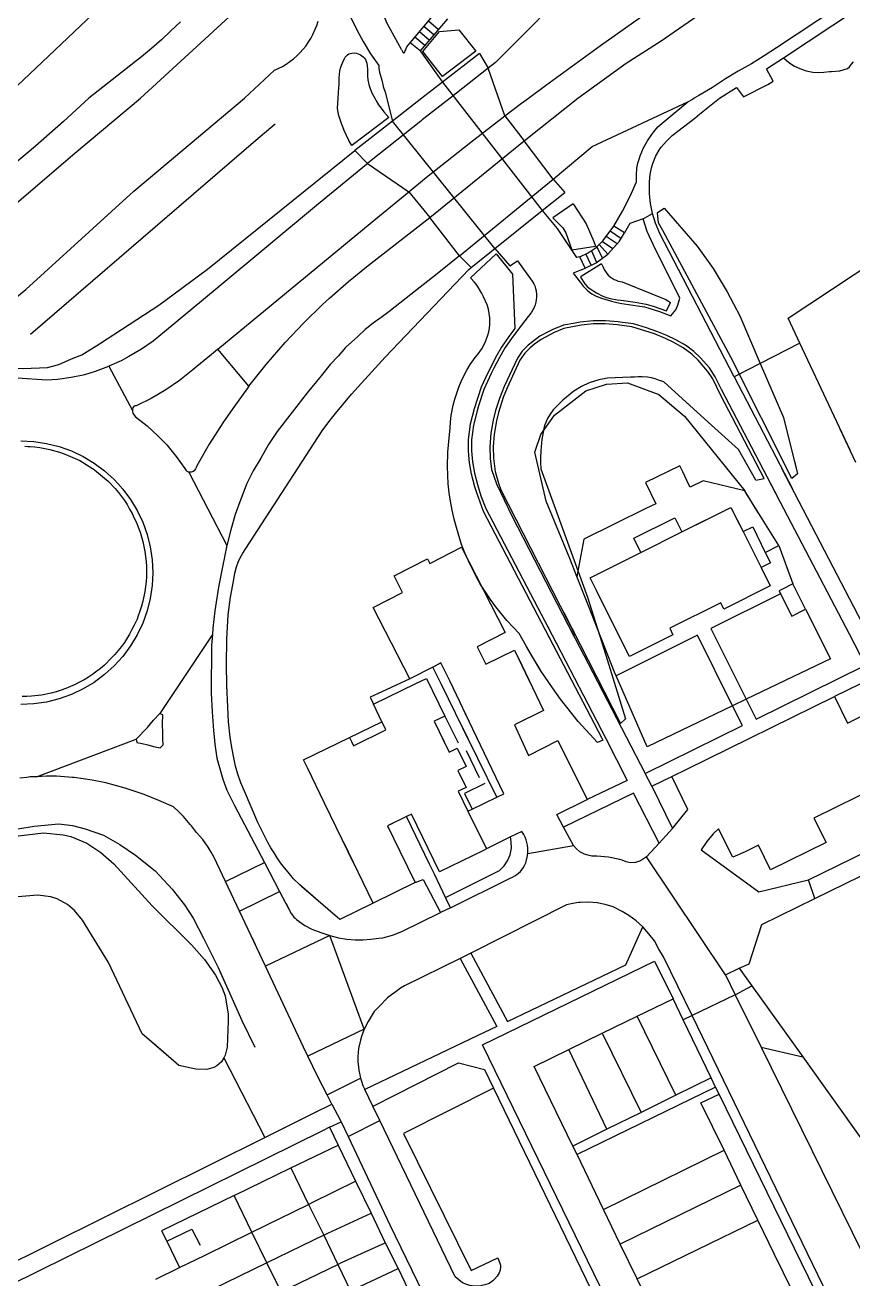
# Model space of a CAD drawing. Header units: millimetres. Extents: x 111502 to 977541, y 8702 to 1044108.
# Drawn here: x 973051.8 to 973178.1, y 472278.5 to 472469.8 of the extents above; entities that cross this region are included whole.
import ezdxf

# ---------------------------------------------------------------- set-up
doc = ezdxf.new("R2010")
doc.units = ezdxf.units.MM
doc.header["$LTSCALE"] = 0.25
doc.layers.add('X HVSS Site Background', color=8, linetype='Continuous')

# ---------------------------------------------------------------- blocks, each defined once
blk = doc.blocks.new('OS MAP')
at = {"layer": 'X HVSS Site Background'}
for points in [[(486906.84, 236997.29), (486909.4, 236999.25), (486910.45, 237000), (486913.05, 237001.95), (486921.45, 237008.05), (486929.95, 237014.05)], [(486909.77, 236993.47), (486910.05, 236993.7), (486917.95, 237000), (486925.35, 237005.35), (486930.7, 237008.75), (486936.8, 237012.95)], [(486949.35, 237006.15), (486949.75, 237005.8), (486950.3, 237005.35), (486951.05, 237004.9), (486951.85, 237004.5), (486952.65, 237004.2), (486953.05, 237004.1), (486953.85, 237003.95), (486954.7, 237003.9), (486955.5, 237003.95), (486956.35, 237004.05), (486956.65, 237004.05), (486957.95, 237004.15), (486959.1, 237004.5), (486959.4, 237004.8), (486959.75, 237005.2), (486960.05, 237005.55)], [(486847.92, 237016.56), (486830.45, 237000)], [(486831.55, 236969.05), (486833.75, 236970.8), (486850.25, 236985.8), (486867.1, 237000), (486871.7, 237004.25), (486872.9, 237004.85), (486873.5, 237005.2), (486874.6, 237006), (486875.1, 237006.45), (486875.6, 237006.95), (486876.5, 237007.95), (486876.85, 237008.5), (486877.25, 237009.1), (486877.55, 237009.7), (486877.9, 237010.5), (486878.15, 237011.1), (486878.35, 237011.75)], [(486970.94, 237023.11), (486967.05, 237020.15), (486948.3, 237007.7), (486946.4, 237006.45), (486944.45, 237005.25), (486942.45, 237004.1), (486940.5, 237002.95), (486938.5, 237001.65), (486936.45, 237000.4), (486935.7, 237000), (486935.5, 236999.85)], [(486949.35, 237006.15), (486968, 237018.55), (486972.18, 237021.09), (486970.94, 237023.11)], [(486878.4, 237020.95), (486882, 237015.5), (486882.65, 237013.8), (486883.35, 237012.25), (486884.6, 237009.75), (486885.2, 237008.65), (486886.35, 237006.75), (486887.6, 237005), (486887.6, 237004.5), (486887.7, 237003.95), (486888.05, 237002.75), (486888.15, 237002.3), (486888.3, 237001.8), (486888.6, 237000.9), (486889.7, 236996.5)], [(486843.35, 237000), (486839.5, 236996.45), (486835.25, 236992.7), (486821.5, 236981.2)], [(486826.3, 236978.85), (486841.25, 236991.6), (486851.25, 237000), (486865.4, 237012.95)], [(486857.35, 237011.65), (486855.9, 237010.25), (486854.45, 237008.9), (486852.95, 237007.6), (486851.4, 237006.3), (486850.5, 237005.6), (486843.35, 237000)], [(486919.4, 237019.4), (486918.7, 237018.8), (486905.4, 237005.45), (486904.3, 237004.55)], [(486891.06, 237007.43), (486888.86, 237011.49), (486886.8, 237016.67), (486886.99, 237017.16), (486887.18, 237017.35), (486887.33, 237017.41), (486887.46, 237017.43), (486890.99, 237015.9), (486892.94, 237015.21), (486894.02, 237014.83)], [(486892.41, 237008.43), (486896.68, 237013.51)], [(486898.07, 237012.12), (486893.93, 237007.2)], [(486902.4, 237007.15), (486897.35, 237003.3), (486894.34, 237007.14), (486896.89, 237010.17), (486899.8, 237010.4)], [(486896, 237009.66), (486894.5, 237010.92)], [(486896.69, 237010.48), (486895.19, 237011.74)], [(486899.8, 237010.4), (486902.4, 237007.15)], [(486891.06, 237007.43), (486891.27, 237007), (486891.42, 237006.91), (486891.54, 237006.98), (486891.91, 237007.84), (486892.41, 237008.43)], [(486893.93, 237007.2), (486892.41, 237008.43)], [(486894.62, 237008.02), (486893.12, 237009.28)], [(486895.31, 237008.84), (486893.81, 237010.1)], [(486882.4, 237006.05), (486882.5, 237006.25), (486882.85, 237006.6), (486883.05, 237006.75), (486883.25, 237006.8), (486883.5, 237006.85), (486883.9, 237006.9), (486884.2, 237006.85), (486884.45, 237006.75), (486884.8, 237006.6), (486885, 237006.45), (486885.25, 237006.3), (486885.4, 237006.15), (486885.6, 237005.9), (486885.8, 237005.35), (486885.9, 237004.4), (486885.9, 237003.35), (486885.95, 237002.8), (486886.1, 237002.1), (486886.3, 237001.45), (486886.55, 237000.8), (486887, 237000), (486887.2, 236999.6), (486887.55, 236999), (486887.95, 236998.45), (486888.4, 236997.9), (486889.15, 236997.05), (486883.5, 236992.8)], [(486893.93, 237007.2), (486897.35, 237002.45)], [(486902.95, 237006.8), (486897.35, 237002.45)], [(486902.95, 237006.8), (486904.3, 237004.55)], [(486883.5, 236992.8), (486883.05, 236993.55), (486882.35, 236995.05), (486882.1, 236995.6), (486881.9, 236996.15), (486881.7, 236996.75), (486881.5, 236997.3), (486881.3, 236998.4), (486881.4, 237000), (486881.5, 237001.6), (486881.55, 237002.1), (486881.55, 237003.1), (486881.65, 237004.1), (486881.75, 237004.6), (486881.9, 237005.05), (486882.1, 237005.5), (486882.4, 237006.05)], [(486904.3, 237004.55), (486898.5, 237000), (486894.25, 236996.7), (486894, 236996.5), (486886.45, 236990.5), (486885.9, 236990.05)], [(486906.84, 236997.29), (486904.3, 237004.55)], [(486929.35, 236982.4), (486929.05, 236983.95), (486928.9, 236985.4), (486928.9, 236987.25), (486929, 236988.35), (486929.2, 236989.35), (486929.4, 236990.05), (486929.9, 236991.2), (486930.55, 236992.3), (486930.7, 236992.5), (486931.5, 236993.45), (486932.35, 236994.3), (486935.8, 236996.95), (486936.54, 236997.54), (486939.6, 237000), (486942.2, 237001.65), (486943.25, 237000.2), (486946.95, 237002.1), (486947.75, 237002.6), (486946.75, 237004.45), (486949.35, 237006.15)], [(486897.35, 237002.45), (486894.2, 237000), (486889.7, 236996.5)], [(486897.35, 237002.45), (486912.55, 236982.85)], [(486914.2, 236987.65), (486920.15, 236992.65), (486934.75, 236999.45)], [(486931.47, 236996.71), (486934.75, 236999.45)], [(486934.75, 236999.45), (486935.5, 236999.85)], [(486892.17, 236985.71), (486894.9, 236987.95), (486901.65, 236993.3), (486906.84, 236997.29)], [(486906.84, 236997.29), (486909.77, 236993.47)], [(486871.8, 236996.05), (486868.85, 236993.55), (486834.45, 236963.95)], [(486889.7, 236996.5), (486883.95, 236992)], [(486905.3, 236977.05), (486889.7, 236996.5)], [(486923.49, 236980.49), (486924.81, 236982.76), (486925.97, 236985.05), (486926.9, 236987.25), (486926.9, 236988.3), (486927, 236989.3), (486927.15, 236990.1), (486927.4, 236990.85), (486927.5, 236991.2), (486928, 236992.4), (486928.6, 236993.5), (486929.35, 236994.6), (486930.2, 236995.65), (486931.47, 236996.71)], [(486895.38, 236981.79), (486895.4, 236981.8), (486909.77, 236993.47)], [(486914.2, 236987.65), (486909.77, 236993.47)], [(486825.2, 236957.95), (486828.4, 236958.86), (486833.34, 236958.78), (486837.08, 236958.91), (486838.82, 236959.39), (486840.72, 236960.21), (486842.32, 236960.82), (486844.98, 236962.51), (486854.05, 236968.41), (486861.47, 236973.91), (486883.95, 236992)], [(486883.95, 236992), (486885.9, 236990.05)], [(486885.9, 236990.05), (486885.75, 236989.9), (486878.1, 236983.6), (486862.95, 236971), (486854.9, 236964.35), (486853.2, 236962.95), (486851.4, 236961.7), (486849.5, 236960.6), (486848.3, 236959.95), (486846.4, 236959.1)], [(486885.9, 236990.05), (486892.17, 236985.71)], [(486899.9, 236975.95), (486914.2, 236987.65)], [(486914.2, 236987.65), (486916, 236985.6)], [(486863.05, 236961.7), (486866.25, 236964.35), (486887.15, 236981.6), (486892.17, 236985.71)], [(486892.17, 236985.71), (486895.38, 236981.79)], [(486912.55, 236982.85), (486916, 236985.6)], [(486951.85, 236962.6), (486950.06, 236966.46), (486973.67, 236982.07), (486978.62, 236985.34)], [(486917.25, 236983.9), (486914.15, 236981.75), (486915.7, 236980.2), (486916.15, 236979.45), (486917.05, 236976.85), (486920.65, 236977.44)], [(486917.25, 236983.9), (486919.25, 236980.85), (486920.4, 236978.15), (486920.65, 236977.44)], [(486867.8, 236956.05), (486870.45, 236959.35), (486873.35, 236962.7), (486876.1, 236965.65), (486879, 236968.5), (486880.1, 236969.5), (486883, 236972.05), (486886, 236974.45), (486895.38, 236981.79)], [(486899.9, 236975.95), (486895.38, 236981.79)], [(486905.3, 236977.05), (486912.55, 236982.85)], [(486912.55, 236982.85), (486914.8, 236980.1), (486917.76, 236975.68)], [(486918.53, 236973.8), (486917.26, 236973.28), (486918.35, 236971.95), (486918.8, 236971.3), (486919.4, 236970.7), (486919.75, 236970.4), (486920.1, 236970.15), (486920.75, 236969.8), (486921.2, 236969.65), (486921.6, 236969.5), (486923.1, 236969.05), (486923.9, 236968.85), (486924.7, 236968.7), (486927.45, 236968.25), (486928.15, 236968.15), (486928.8, 236967.95), (486930.45, 236967.45), (486932.15, 236966.8), (486932.91, 236967.72), (486933.25, 236968.41), (486933.52, 236969.51), (486929.5, 236977.55), (486928.55, 236979.65), (486927.95, 236981.6)], [(486927.95, 236981.6), (486925.9, 236980.9), (486925.08, 236979.46)], [(486927.95, 236981.6), (486929.35, 236982.4)], [(486941.85, 236957.5), (486930.5, 236979.35), (486929.8, 236980.95), (486929.35, 236982.4)], [(486951.5, 236942.7), (486950.6, 236942), (486941.3, 236960.5), (486930.95, 236979.8), (486930.3, 236981), (486930.15, 236982.55), (486931.15, 236983.2)], [(486931.15, 236983.2), (486936.2, 236977.4), (486938.6, 236974), (486939.7, 236972.25), (486940.75, 236970.45), (486942.7, 236966.8), (486945.8, 236959.5), (486949.35, 236951.3), (486951.5, 236942.7)], [(486918.3, 236975.8), (486919.54, 236976.39), (486920.78, 236977.24), (486921.86, 236978.29), (486923.49, 236980.49)], [(486924.56, 236978.61), (486922.9, 236979.69)], [(486925.08, 236979.46), (486923.49, 236980.49)], [(486919.09, 236974.07), (486920.77, 236974.86), (486922.53, 236976.2), (486924.31, 236978.2), (486925.08, 236979.46)], [(486921.24, 236977.7), (486922.53, 236976.2)], [(486923.28, 236977.05), (486921.66, 236978.11)], [(486923.96, 236977.8), (486922.3, 236978.89)], [(486899.9, 236975.95), (486896.5, 236973.2), (486891.8, 236969.5), (486889.15, 236967.4), (486887.95, 236966.55), (486886.75, 236965.65), (486885.55, 236964.7), (486884.4, 236963.65), (486882.55, 236961.95), (486881.4, 236960.65), (486880.2, 236959.35), (486878.8, 236957.65), (486876.7, 236955.05), (486872.1, 236949.15), (486870.8, 236947.15), (486869.6, 236945.1), (486868.45, 236943.15), (486867.5, 236941.2), (486866.55, 236938.85), (486865.7, 236936.5), (486865.05, 236934.15), (486864.45, 236931.75)], [(486899.9, 236975.95), (486901.7, 236974.15)], [(486901.6, 236972.6), (486905.5, 236976.25), (486908, 236973.15), (486908.35, 236964.85), (486907.45, 236963.65), (486906.35, 236962), (486905.55, 236960.7), (486904.3, 236958.2), (486903.25, 236955.9), (486902.15, 236952.6), (486901.55, 236950.25), (486901.25, 236947.95), (486901.25, 236946.15), (486901.4, 236944.35), (486901.7, 236942.7), (486902.2, 236940.75), (486902.5, 236939.85), (486903.55, 236937), (486914.77, 236915.51)], [(486901.7, 236974.15), (486905.3, 236977.05)], [(486905.3, 236977.05), (486907.6, 236974.4), (486908.75, 236975.2), (486911, 236972.1), (486911.25, 236971.7), (486911.4, 236971.35), (486911.5, 236970.95), (486911.6, 236970.6), (486911.65, 236970.05), (486911.65, 236969.65), (486911.6, 236969.25), (486911.55, 236968.9), (486911.45, 236968.45), (486911.3, 236968.05), (486910.9, 236967.35), (486910.65, 236967), (486910.4, 236966.7), (486908.85, 236964.7), (486907.85, 236963.35), (486906.9, 236961.95), (486906, 236960.45), (486905.2, 236958.9), (486904.75, 236958), (486903.65, 236955.55), (486902.8, 236953.05), (486902.6, 236952.3), (486902.05, 236950.1), (486901.75, 236947.9), (486901.75, 236946.2), (486901.9, 236944.5), (486902.2, 236942.8), (486902.65, 236941.05), (486903.2, 236939.35), (486903.95, 236937.4), (486915.17, 236915.93)], [(486918.3, 236975.8), (486917.76, 236975.68)], [(486919.09, 236974.07), (486918.3, 236975.8)], [(486920, 236974.5), (486919.21, 236976.23)], [(486920.89, 236974.95), (486920.07, 236976.75)], [(486921.72, 236975.58), (486920.87, 236977.35)], [(486878.37, 236877.54), (486875.55, 236880), (486874.6, 236880.9), (486873.8, 236881.9), (486873.2, 236882.6), (486872.6, 236883.35), (486872.1, 236884.1), (486871.65, 236884.85), (486871.15, 236885.65), (486870.7, 236886.45), (486869.9, 236888), (486869.15, 236889.5), (486867.1, 236894.3), (486866.55, 236895.55), (486866.1, 236896.85), (486865.75, 236898.1), (486865.5, 236899.35), (486865.2, 236900.95), (486864.95, 236902.5), (486864.7, 236904.85), (486864.6, 236907.15), (486864.45, 236910.4), (486864.4, 236913.6), (486864.45, 236917.45), (486864.65, 236921.2), (486865, 236923.9), (486865.5, 236926.55), (486865.65, 236927.55), (486865.9, 236928.5), (486866.15, 236929.2), (486866.45, 236929.9), (486866.85, 236930.6), (486867.3, 236931.3), (486878.95, 236949.25), (486880, 236950.6), (486881, 236951.9), (486882.2, 236953.35), (486883.45, 236954.85), (486888.6, 236960.5), (486901.35, 236973.85), (486901.7, 236974.15)], [(486921.61, 236974.72), (486918.49, 236972.77), (486918.37, 236972.69), (486919.05, 236971.65), (486919.4, 236971.25), (486919.85, 236970.9), (486920.8, 236970.3), (486921.8, 236969.8), (486922.35, 236969.6), (486922.9, 236969.45), (486924, 236969.25), (486924.6, 236969.2), (486926.7, 236968.9), (486928.4, 236968.55), (486929.45, 236968.25), (486930.5, 236967.9), (486931.5, 236967.55), (486932.1, 236968.85)], [(486918.53, 236973.8), (486919.09, 236974.07)], [(486921.61, 236974.72), (486921.7, 236974.5), (486921.85, 236974.2), (486922, 236973.85), (486922.4, 236973.25), (486922.6, 236973), (486922.9, 236972.75), (486923.5, 236972.35), (486923.8, 236972.25), (486924.15, 236972.1), (486924.75, 236972), (486931.4, 236969.3), (486932.1, 236968.85)], [(486912.22, 236912.85), (486911.2, 236914.5), (486910.15, 236916.35), (486909.05, 236918.35), (486908.1, 236919.3), (486907.15, 236920.3), (486905.45, 236922.4), (486904.65, 236923.5), (486903.15, 236925.8), (486902.5, 236926.95), (486901.9, 236928.15), (486901.3, 236929.4), (486900.75, 236930.65), (486900.25, 236931.9), (486899.45, 236934.5), (486899.1, 236935.8), (486898.8, 236937.15), (486898.55, 236938.5), (486898.35, 236939.8), (486898.2, 236941.15), (486898.1, 236943.8), (486898.15, 236946), (486898.4, 236948.7), (486898.5, 236949.65), (486898.55, 236950.6), (486898.65, 236951.6), (486898.95, 236953.15), (486899.2, 236954.1), (486899.8, 236955.9), (486900.2, 236956.8), (486900.6, 236957.65), (486901.05, 236958.5), (486901.55, 236959.35), (486902.3, 236960.45), (486902.65, 236960.85), (486903.35, 236961.75), (486903.85, 236962.75), (486904.25, 236963.85), (486904.4, 236964.35), (486904.5, 236964.9), (486904.55, 236965.45), (486904.55, 236966.5), (486904.35, 236967.8), (486904.15, 236968.45), (486903.9, 236969.05), (486903.6, 236969.7), (486903.3, 236970.3), (486902.6, 236971.4), (486902.2, 236971.95), (486901.6, 236972.6)], [(486948.57, 236938.93), (486946.85, 236942.25), (486939.9, 236955.55), (486938.95, 236957.5), (486938.05, 236958.85), (486937.1, 236959.95), (486936.7, 236960.4), (486935.65, 236961.35), (486934.4, 236962.3), (486932.95, 236963.15), (486931.55, 236963.8), (486930.05, 236964.4), (486928.45, 236964.95), (486926.45, 236965.55), (486924.4, 236965.85), (486924.15, 236965.9), (486922.2, 236966.05), (486920.3, 236966.05), (486918.35, 236965.85), (486917.55, 236965.7), (486915.8, 236965.35), (486914.15, 236964.7), (486913.55, 236964.4), (486912.2, 236963.7), (486911.05, 236962.85), (486910.4, 236962.3), (486909.5, 236961.4), (486908.75, 236960.35), (486906.75, 236956), (486906, 236954.2), (486905.4, 236952.35), (486905.05, 236950.9), (486904.7, 236948.9), (486904.55, 236946.8), (486904.6, 236945.05), (486904.8, 236943.35), (486905.57, 236941.16), (486907.89, 236936.28), (486917.39, 236917.95)], [(486945.15, 236941.7), (486946.4, 236942), (486939.8, 236954.65), (486938.55, 236957.2), (486937.8, 236958.3), (486936.35, 236960.05), (486935.35, 236960.95), (486934.05, 236961.9), (486932.5, 236962.8), (486931.35, 236963.35), (486929.65, 236964.05), (486926.2, 236965.1), (486924, 236965.4), (486922.15, 236965.55), (486920.35, 236965.55), (486918.5, 236965.35), (486915.85, 236964.85), (486914.35, 236964.25), (486912.4, 236963.2), (486911.35, 236962.45), (486910.7, 236961.9), (486909.9, 236961.1), (486909.15, 236960.05), (486907.2, 236955.8), (486906.6, 236954.35), (486905.85, 236952.05), (486905.55, 236950.8), (486905.2, 236948.75), (486905.05, 236946.8), (486905.1, 236945.1), (486905.35, 236943.05), (486905.85, 236941.25), (486906.25, 236940.25), (486917.59, 236918.09)], [(486951.85, 236962.6), (486941.85, 236957.5)], [(486959.51, 236946.29), (486951.85, 236962.6)], [(486863.05, 236961.7), (486862.65, 236961.35), (486859.85, 236959.05), (486859.25, 236958.55), (486857.2, 236956.95), (486855.1, 236955.5), (486852.9, 236954.2), (486850.6, 236953.05), (486850.45, 236953.05), (486850.35, 236953), (486850.2, 236952.9), (486850.1, 236952.75), (486850.05, 236952.55), (486850.05, 236952.33)], [(486867.8, 236956.05), (486863.05, 236961.7)], [(486825.2, 236957.95), (486826.8, 236957.75), (486827.45, 236957.7), (486832.42, 236957.36), (486836.95, 236957.05), (486838.6, 236957.15), (486840.7, 236957.45), (486842.75, 236957.85), (486844.4, 236958.35), (486846.4, 236959.1)], [(486846.4, 236959.1), (486850.05, 236952.33)], [(486945.15, 236941.7), (486942.5, 236946.4), (486937.85, 236950.55), (486931.1, 236956.7), (486930.3, 236957), (486929.75, 236957.2), (486929.2, 236957.35), (486928.6, 236957.45), (486927.8, 236957.5), (486927.2, 236957.5), (486926.6, 236957.45), (486926, 236957.45), (486922.5, 236957.3), (486921.2, 236957.05), (486919.7, 236956.55), (486918.55, 236956), (486917.35, 236955.3), (486915.7, 236953.95), (486914.2, 236952.45), (486913.75, 236951.8), (486913.35, 236951.15), (486912.95, 236950.15), (486912.8, 236949.6), (486912.5, 236947.95), (486912.45, 236947.4), (486912.35, 236946.2), (486912.3, 236945.25), (486912.3, 236944.35), (486912.35, 236943.45), (486919.45, 236923.9), (486920.64, 236920.14)], [(486941.85, 236957.5), (486950.72, 236940.38)], [(486867.8, 236956.05), (486867.6, 236955.75), (486865.35, 236952.65), (486863.8, 236950.45), (486861.75, 236947.2), (486859.85, 236943.9), (486859.75, 236943.65), (486859.65, 236943.45), (486859.45, 236943.15), (486859.3, 236943.05), (486859, 236942.95), (486858.65, 236942.95)], [(486917.84, 236927.01), (486916.76, 236929.76), (486913.16, 236938.54), (486911.42, 236945.99), (486912.31, 236948.71), (486914.43, 236951.63), (486919.18, 236955.33), (486922.37, 236956.36), (486925.56, 236956.57), (486930.31, 236954.78), (486934.23, 236951.51), (486943.43, 236940.1)], [(486850.05, 236952.33), (486850.05, 236952.15), (486850.1, 236951.95), (486850.3, 236951.65), (486850.5, 236951.4), (486852.25, 236950), (486853.9, 236948.5), (486855.25, 236947.1), (486856.7, 236945.35), (486858, 236943.5), (486858.2, 236943.2), (486858.3, 236943.1), (486858.45, 236943.05), (486858.65, 236942.95)], [(486960.38, 236944.44), (486958, 236949.51)], [(486833.01, 236947.73), (486834.98, 236947.63), (486836.94, 236947.34), (486838.85, 236946.86), (486840.71, 236946.19), (486842.5, 236945.35), (486844.19, 236944.33), (486845.78, 236943.16), (486847.24, 236941.83), (486847.82, 236941.22), (486848.56, 236940.37), (486849.74, 236938.79), (486850.76, 236937.09), (486851.6, 236935.31), (486852.26, 236933.45), (486852.74, 236931.53), (486853.03, 236929.58), (486853.13, 236927.61), (486853.03, 236925.64), (486852.74, 236923.68), (486852.26, 236921.77), (486851.6, 236919.91), (486850.76, 236918.13), (486849.74, 236916.43), (486848.56, 236914.85), (486847.24, 236913.38), (486845.78, 236912.06), (486844.19, 236910.88), (486842.5, 236909.87), (486840.71, 236909.02), (486838.85, 236908.36), (486836.94, 236907.88), (486834.98, 236907.59), (486833.01, 236907.49)], [(486840.6, 236945.35), (486841.3, 236945.05), (486842, 236944.7), (486843.95, 236943.5), (486844.24, 236943.28), (486844.55, 236943.05), (486845.75, 236942.05), (486846.3, 236941.55), (486847.4, 236940.45), (486847.9, 236939.85), (486848.35, 236939.25), (486848.66, 236938.81), (486848.8, 236938.6), (486849.2, 236938), (486849.6, 236937.3), (486850, 236936.65), (486850.3, 236935.95), (486850.65, 236935.25), (486850.9, 236934.55), (486851.2, 236933.8), (486851.4, 236933.1), (486851.6, 236932.35), (486851.9, 236930.85), (486852, 236930.1), (486852.1, 236929.3), (486852.15, 236928.55), (486852.15, 236927), (486852.1, 236926.25), (486851.9, 236924.75), (486851.6, 236923.25), (486851.4, 236922.5), (486851.15, 236921.75), (486850.9, 236921.05), (486850.73, 236920.52), (486850.65, 236920.3), (486850.3, 236919.6), (486849.95, 236918.95), (486849.6, 236918.25), (486848.8, 236916.95), (486848.35, 236916.35), (486847.35, 236915.15), (486846.85, 236914.6), (486845.75, 236913.5), (486845.15, 236913), (486844.19, 236912.28), (486843.95, 236912.1), (486843.3, 236911.65), (486842.65, 236911.25), (486841.95, 236910.9), (486841.3, 236910.55), (486840.6, 236910.25), (486839.85, 236909.95), (486839.15, 236909.7), (486838.4, 236909.45), (486837.65, 236909.25), (486836.15, 236908.95), (486834.65, 236908.75), (486833.9, 236908.7), (486833.22, 236908.7)], [(486833.6, 236946.9), (486834.06, 236946.87), (486834.4, 236946.85), (486835.15, 236946.8), (486835.9, 236946.7), (486837.4, 236946.4), (486838.9, 236946), (486839.6, 236945.75), (486840.6, 236945.35)], [(486943.43, 236940.1), (486937.12, 236941.6), (486935.12, 236940.64), (486934.93, 236941.02), (486933.99, 236942.98), (486933.55, 236943.9), (486928.3, 236941.38), (486929.87, 236938.12), (486928.34, 236937.39), (486918.89, 236932.73), (486917.84, 236927.01)], [(486949.06, 236943.58), (486956.2, 236929.8), (486975.95, 236891.9), (487000, 236903.4), (487045.3, 236924.9)], [(486951.5, 236942.7), (486950.6, 236942), (486949.62, 236943.95)], [(486950.96, 236944.84), (486951.5, 236942.7)], [(486858.65, 236942.95), (486864.45, 236931.75)], [(486961.87, 236913.48), (486959.4, 236918.25), (486948.85, 236938.4), (486946.9, 236942.15)], [(486945.46, 236936.84), (486943.43, 236940.1)], [(486948.65, 236931.74), (486943.54, 236939.91)], [(486933.86, 236933.84), (486941.34, 236937.58), (486942.65, 236934.95)], [(486936.01, 236934.91), (486941.34, 236937.58), (486943.19, 236933.88)], [(486927.6, 236930.71), (486926.52, 236932.87), (486932.79, 236935.99), (486933.86, 236933.84)], [(486927.6, 236930.71), (486933.86, 236933.84)], [(486943.19, 236933.88), (486944.69, 236934.63), (486946.58, 236930.71)], [(486943.19, 236933.88), (486945.94, 236928.38)], [(486864.45, 236931.75), (486864.07, 236930.03), (486864, 236929.7), (486863.85, 236929), (486863.15, 236925.4), (486862.6, 236921.8), (486862.3, 236919.15), (486862.23, 236918.17)], [(486946.58, 236930.71), (486948.65, 236931.74)], [(486948.65, 236931.74), (486950.77, 236925.9)], [(486892.32, 236911.42), (486886.76, 236922.29), (486891.23, 236924.58), (486889.94, 236927.11), (486895.05, 236929.72), (486895.41, 236929.03), (486900.23, 236931.49)], [(486900.23, 236931.49), (486906.89, 236918.47)], [(486922.54, 236921.42), (486919.84, 236926.83), (486927.6, 236930.71)], [(486946.58, 236930.71), (486947.36, 236929.09), (486945.94, 236928.38)], [(486945.94, 236928.38), (486947.33, 236925.6), (486940.26, 236922.07), (486939.79, 236923.02), (486932.02, 236919.14), (486932.47, 236918.12), (486925.85, 236914.81), (486920.83, 236924.84)], [(486920.57, 236920.09), (486917.84, 236927.01)], [(486948.91, 236924.39), (486938.29, 236919.09), (486943.67, 236908.31)], [(486950.77, 236925.9), (486949.32, 236925.16), (486948.68, 236924.84), (486948.91, 236924.39)], [(486948.91, 236924.39), (486950.63, 236920.99), (486952.72, 236922.05)], [(486952.72, 236922.05), (486950.77, 236925.9)], [(486923.84, 236911.87), (486923.59, 236912.44), (486919.14, 236923.72)], [(486919.44, 236923.92), (486919.45, 236923.9), (486922.25, 236915.05), (486925.25, 236905.3)], [(486915.61, 236921.38), (486919.56, 236913.75)], [(486915.84, 236921.53), (486924.5, 236904.6), (486925.25, 236905.3)], [(486952.72, 236922.05), (486956.54, 236914.49), (486955.45, 236913.96), (486943.67, 236908.31)], [(486906.89, 236918.47), (486902.61, 236916.28), (486903.94, 236913.68), (486908.33, 236915.8), (486910.57, 236911.13)], [(486912.95, 236919.01), (486921.65, 236902.35), (486921.8, 236902.05), (486920.95, 236901.7)], [(486913.34, 236919.43), (486918.85, 236908.9), (486922.25, 236902.3), (486925.5, 236895.9), (486919.4, 236893)], [(486862.23, 236918.17), (486854.2, 236906.15)], [(486862.23, 236918.17), (486862.1, 236916.5), (486862.05, 236909.25), (486862.2, 236906.4), (486862.4, 236903.55), (486862.49, 236902.57), (486862.6, 236901.45), (486862.9, 236899.3), (486863.8, 236896.1), (486864.45, 236894.45), (486865.25, 236892.8), (486865.61, 236892.11), (486870.17, 236883.4)], [(486941.59, 236907.32), (486936.23, 236918.06), (486923.84, 236911.87)], [(486908.86, 236914.69), (486912.75, 236906.6), (486908.3, 236904.4)], [(486920.95, 236901.7), (486918.05, 236904.9), (486915.35, 236908.3), (486914.1, 236910.05), (486912.35, 236912.65), (486911.2, 236914.5), (486910.26, 236916.16)], [(486895.83, 236913.22), (486892.32, 236911.42)], [(486902.47, 236902.69), (486898.45, 236911.1), (486897.06, 236913.85), (486896.92, 236913.78), (486895.83, 236913.22)], [(486901.52, 236901.69), (486897.2, 236910.55), (486895.83, 236913.22)], [(486919.56, 236913.75), (486928.25, 236896.98)], [(486943.67, 236908.31), (486945.18, 236905.29), (486961.87, 236913.48)], [(486886.79, 236907.55), (486893.24, 236910.7), (486894.87, 236911.49), (486897.68, 236905.74)], [(486892.32, 236911.42), (486888.09, 236909.46)], [(486941.59, 236907.32), (486928.55, 236901.06), (486923.84, 236911.87)], [(486953.15, 236880.75), (486973.65, 236890.75), (486962.88, 236911.53)], [(486962.88, 236911.53), (486957.14, 236908.71)], [(486888.09, 236909.46), (486886.29, 236908.62), (486886.38, 236908.43), (486886.79, 236907.55)], [(486888.09, 236904.86), (486886.79, 236907.55)], [(486928.25, 236896.98), (486943.11, 236904.28), (486941.59, 236907.32)], [(486932.31, 236896.52), (486934.58, 236897.64), (486957.14, 236908.71)], [(486943.67, 236908.31), (486941.59, 236907.32)], [(486957.14, 236908.71), (486959.12, 236904.67), (486961.27, 236905.72), (486963.99, 236900.18), (486965.95, 236895.98), (486963.92, 236895.05)], [(486850.6, 236902.2), (486852.3, 236904), (486853.25, 236905.1), (486854.2, 236906.15)], [(486850.6, 236902.2), (486850.7, 236901.7), (486851.5, 236901.55), (486852.35, 236901.35), (486853.25, 236901.1), (486854.25, 236900.9), (486854.7, 236901.35), (486854.65, 236902.25), (486854.65, 236903.15), (486854.6, 236904.55), (486854.65, 236905.95), (486854.5, 236906), (486854.2, 236906.15)], [(486897.68, 236905.74), (486896.05, 236904.95), (486898.33, 236900.24), (486899.56, 236900.84), (486899.95, 236900.05)], [(486897.68, 236905.74), (486899.73, 236901.66)], [(486905.6, 236893.35), (486899.84, 236905.15)], [(486905.6, 236893.35), (486906.7, 236893.85), (486900.81, 236906.18)], [(486883.16, 236902.47), (486888.09, 236904.86)], [(486883.16, 236902.47), (486883.46, 236901.85), (486883.77, 236901.22), (486888.7, 236903.62), (486888.36, 236904.32), (486888.09, 236904.86)], [(486898.62, 236903.87), (486899.73, 236901.66)], [(486908.3, 236904.4), (486910.45, 236899.7)], [(486835.4, 236896.49), (486850.6, 236902.2)], [(486883.82, 236883.23), (486879.35, 236892.45), (486876.75, 236897.82), (486876.14, 236899.06), (486883.16, 236902.47)], [(486897.27, 236902.44), (486898.33, 236900.24), (486899.56, 236900.84), (486900.92, 236898.04), (486899.69, 236897.44), (486900.95, 236894.85), (486899.73, 236894.26), (486901.21, 236891.24)], [(486910.45, 236899.7), (486914.9, 236902), (486919.4, 236893)], [(486902.97, 236896.33), (486900.97, 236900.42)], [(486835.4, 236896.49), (486834.4, 236896.45), (486833.89, 236896.39), (486832.85, 236896.26)], [(486864.23, 236880.48), (486862.45, 236884.25), (486862.05, 236885), (486861.6, 236885.75), (486860.75, 236886.9), (486859.8, 236888), (486859.02, 236888.99), (486858.85, 236889.2), (486857.8, 236890.4), (486857.1, 236891.15), (486856.3, 236891.9), (486854.05, 236892.85), (486851.8, 236893.75), (486848.9, 236894.75), (486845.95, 236895.55), (486843.9, 236895.95), (486841.15, 236896.35), (486840.9, 236896.35), (486838.45, 236896.55), (486836.9, 236896.55), (486835.4, 236896.49)], [(486903.79, 236895.43), (486900.71, 236893.95), (486901.86, 236891.56)], [(486929.25, 236895.02), (486928.25, 236896.98)], [(486929.25, 236895.02), (486932.31, 236896.52)], [(486932.41, 236888.59), (486934.78, 236891.51), (486932.31, 236896.52)], [(486930.38, 236886.36), (486926.45, 236894), (486915.8, 236888.8)], [(486929.25, 236895.02), (486932.41, 236888.59)], [(486963.92, 236895.05), (486954, 236890.18), (486955.84, 236886.43), (486947.36, 236882.27), (486945.52, 236886.02), (486943.51, 236885.03)], [(486901.21, 236891.24), (486901.86, 236891.56)], [(486901.86, 236891.56), (486905.6, 236893.35)], [(486915.8, 236888.8), (486914.75, 236890.7), (486919.4, 236893)], [(486891.85, 236890.4), (486888.93, 236888.98), (486890.8, 236885.15), (486893.15, 236880.35)], [(486904.03, 236885.46), (486903.6, 236885.25), (486901.9, 236884.42), (486896.89, 236881.97), (486896.88, 236881.98), (486892.59, 236890.76), (486891.85, 236890.4)], [(486895.34, 236883.16), (486891.85, 236890.4)], [(486901.21, 236891.24), (486904.03, 236885.46)], [(486832.22, 236888.51), (486835.02, 236888.94), (486838.79, 236889.28), (486840.89, 236889.05), (486842.83, 236888.52), (486845.61, 236887.55), (486848.08, 236886.17), (486850.48, 236884.5), (486853.47, 236882.12), (486856.09, 236879.34), (486857.96, 236876.96), (486859.29, 236874.89), (486860.88, 236871.87), (486863.1, 236867.38), (486864.82, 236863.51), (486864.85, 236863.44)], [(486793.95, 236850.4), (486795.13, 236851.99), (486805.18, 236866.04), (486807.84, 236869.42), (486811.32, 236873.29), (486816.75, 236878.92), (486820.66, 236882.28), (486823.84, 236884.22), (486828.9, 236886.39), (486832.65, 236887.48), (486836.44, 236887.91), (486839.47, 236887.64), (486840.64, 236887.36), (486843.06, 236886.37), (486845.22, 236884.94), (486847.2, 236883.2), (486852.55, 236877.35), (486853.06, 236876.8), (486859.04, 236870.86), (486861.03, 236868.6), (486862.7, 236866.23), (486863.67, 236864.36), (486864.15, 236863.05), (486864.2, 236862.76)], [(486889.69, 236889.35), (486888.93, 236888.98), (486889.06, 236888.7)], [(486910.35, 236884.75), (486910.35, 236885.6), (486910.3, 236886.05), (486910.1, 236886.85), (486909.95, 236887.25), (486909.75, 236887.65), (486909.45, 236888.15), (486907.71, 236887.29)], [(486917.3, 236886), (486915.8, 236888.8)], [(486930.38, 236886.36), (486932.41, 236888.59)], [(486943.51, 236885.03), (486941.64, 236884.21), (486939.43, 236888.52), (486938.63, 236887.79), (486937.63, 236886.62), (486936.79, 236885.33), (486945.59, 236878.9), (486953.15, 236880.75)], [(486954.14, 236877.91), (486975.05, 236888.15), (486976.6, 236884.85), (486976.65, 236884.6), (486976.65, 236884.4), (486976.6, 236884.05), (486976.4, 236883.5)], [(486886.75, 236877.2), (486882.22, 236886.53)], [(486897.81, 236878.05), (486906, 236882.2), (486906.76, 236882.88), (486907.24, 236883.63), (486907.66, 236884.58), (486907.71, 236884.83), (486907.84, 236885.59), (486907.82, 236886.57), (486907.71, 236887.29)], [(486907.71, 236887.29), (486904.03, 236885.46)], [(486910.35, 236884.75), (486917.3, 236886)], [(486928.45, 236884.26), (486927.55, 236883.65), (486926.79, 236883.4), (486925.98, 236883.37), (486925.34, 236883.49), (486924.74, 236883.75), (486924.4, 236883.85), (486922.65, 236884.2), (486920.85, 236884.35), (486920.1, 236884.35), (486919.7, 236884.45), (486919, 236884.65), (486918.6, 236884.85), (486918.3, 236885.05), (486917.7, 236885.55), (486917.3, 236886)], [(486928.45, 236884.26), (486930.38, 236886.36)], [(486898.55, 236876.5), (486907.65, 236881), (486908, 236881.15), (486908.35, 236881.35), (486908.65, 236881.55), (486909.25, 236882.05), (486909.65, 236882.6), (486909.85, 236882.95), (486910.05, 236883.35), (486910.15, 236883.75), (486910.25, 236884.2), (486910.35, 236884.75)], [(486940.5, 236866.25), (486928.45, 236884.26)], [(486864.23, 236880.48), (486870.17, 236883.4)], [(486870.17, 236883.4), (486872.47, 236879)], [(486896.1, 236881.6), (486895.34, 236883.16)], [(486866.35, 236876), (486864.23, 236880.48)], [(486893.15, 236880.35), (486886.75, 236877.2)], [(486893.15, 236880.35), (486894.4, 236880.8), (486897, 236875.75)], [(486897.81, 236878.05), (486896.98, 236879.77), (486896.1, 236881.6)], [(486954.14, 236877.91), (486953.15, 236880.75)], [(486855.57, 236853.76), (486851.52, 236857.28), (486846.36, 236868.13), (486842.41, 236874.6), (486841.2, 236876.09), (486840.13, 236877.01), (486838.56, 236877.86), (486837.59, 236878.15), (486835.6, 236878.41), (486832.56, 236878.14)], [(486866.35, 236876), (486872.47, 236879)], [(486872.47, 236879), (486874.25, 236875.6), (486874.45, 236875.35), (486874.65, 236875.05), (486874.85, 236874.9), (486875.05, 236874.7), (486875.4, 236874.44)], [(486886.75, 236877.2), (486881.65, 236874.69), (486875.82, 236879.76)], [(486873.41, 236877.21), (486874.25, 236875.6), (486874.45, 236875.35), (486874.65, 236875.05), (486874.85, 236874.9), (486875.05, 236874.7), (486875.45, 236874.4), (486876.35, 236873.8), (486877.4, 236873.25), (486878.75, 236872.7), (486880.15, 236872.25)], [(486898.55, 236876.5), (486897, 236875.75)], [(486898.55, 236876.5), (486897.81, 236878.05)], [(486927.9, 236873.6), (486926.85, 236874.5), (486925.75, 236875.3), (486924.75, 236875.95), (486923.35, 236876.65), (486922.15, 236877), (486920.9, 236877.25), (486919.65, 236877.35), (486918.35, 236877.3), (486918.1, 236877.3), (486917.2, 236877.15), (486916.25, 236876.95), (486901.65, 236869.58)], [(486942.6, 236867.3), (486944.1, 236867.95), (486946.05, 236873.95), (486954.14, 236877.91)], [(486869.83, 236868.63), (486869, 236870.4), (486866.35, 236876)], [(486880.15, 236872.25), (486881.45, 236871.9), (486882.75, 236871.7), (486884, 236871.6), (486885.2, 236871.6), (486886.4, 236871.7), (486887.6, 236871.85), (486888.25, 236871.9), (486889.7, 236872.3), (486891.1, 236872.85), (486897, 236875.75)], [(486901.65, 236869.58), (486907.23, 236859.17), (486925.3, 236867.8), (486927.9, 236873.6)], [(486935.4, 236860.04), (486931.05, 236869), (486930.35, 236870.2), (486929.65, 236871.45), (486928.8, 236872.5), (486927.9, 236873.6)], [(486870.32, 236867.59), (486869, 236870.4), (486868.32, 236871.84)], [(486880.15, 236872.25), (486870.32, 236867.59)], [(486885.4, 236858), (486880.15, 236872.25)], [(486900.04, 236868.77), (486900, 236868.75), (486891.55, 236864.6), (486890.9, 236864.25), (486890.25, 236863.7), (486889.55, 236863.2), (486888.95, 236862.75), (486887.65, 236861.45), (486886.9, 236860.65), (486886, 236859.15), (486885.4, 236858)], [(486900.04, 236868.77), (486905.6, 236858.39), (486902.7, 236857), (486885.5, 236848.75)], [(486901.65, 236869.58), (486900.04, 236868.77)], [(486876.77, 236853.86), (486876.1, 236855.25), (486870.32, 236867.59)], [(486930.8, 236799.41), (486903.45, 236855.6), (486929.65, 236868.35), (486932.5, 236862.6)], [(486940.5, 236866.25), (486942.6, 236867.3)], [(486942.6, 236867.3), (486944.53, 236864.6)], [(486862.81, 236866.01), (486863.67, 236864.36), (486864.15, 236863.05), (486864.63, 236860.28), (486864.62, 236859.2), (486864.48, 236855.22), (486864.19, 236854.02), (486863.96, 236853.61)], [(486863.42, 236866.65), (486864.82, 236863.51), (486866.7, 236859.29), (486868.68, 236855.21)], [(486940.5, 236866.25), (486942, 236863.2)], [(486942, 236863.2), (486935.4, 236860.04)], [(486942, 236863.2), (486944.53, 236864.6)], [(486942, 236863.2), (486945.94, 236855.21)], [(486944.53, 236864.6), (486952.28, 236853.76)], [(486927.05, 236859.95), (486932.5, 236862.6)], [(486934.04, 236859.39), (486932.5, 236862.6)], [(486921.7, 236857.35), (486927.05, 236859.95)], [(486932.95, 236847.9), (486927.05, 236859.95)], [(486935.4, 236860.04), (486934.04, 236859.39)], [(486938.3, 236850.55), (486934.04, 236859.39)], [(486958.62, 236812.19), (486935.4, 236860.04)], [(486885.4, 236858), (486876.77, 236853.86)], [(486885.4, 236858), (486884.95, 236856.85), (486884.8, 236856.3), (486884.5, 236855.05), (486884.4, 236853.8), (486884.4, 236853), (486884.45, 236852.65), (486884.55, 236851.7), (486884.8, 236850.5)], [(486916.6, 236854.85), (486921.7, 236857.35)], [(486921.7, 236857.35), (486927.65, 236845.25)], [(486863.96, 236853.61), (486863.61, 236852.99), (486862.92, 236852.37), (486862.43, 236852.11), (486861.39, 236851.83), (486859.72, 236851.87), (486857.1, 236852.43), (486853.19, 236855.84)], [(486863.96, 236853.61), (486870.21, 236841.46)], [(486879.72, 236847.96), (486878.3, 236850.7), (486876.77, 236853.86)], [(486917.2, 236840.15), (486911.3, 236852.3), (486916.6, 236854.85)], [(486922.4, 236842.7), (486916.6, 236854.85)], [(486945.94, 236855.21), (486952.28, 236853.76)], [(486945.94, 236855.21), (486961.35, 236823.9)], [(486952.28, 236853.76), (486970.52, 236828.25)], [(486886.7, 236846.25), (486886.85, 236846.3), (486899.78, 236852.85), (486903.72, 236851.83), (486905.1, 236849)], [(486879.72, 236847.96), (486884.8, 236850.5)], [(486884.8, 236850.5), (486884.9, 236850.2), (486885.15, 236849.4), (486885.5, 236848.75)], [(486938.3, 236850.55), (486932.95, 236847.9)], [(486939, 236849.15), (486938.3, 236850.55)], [(486880.45, 236846.55), (486879.72, 236847.96)], [(486886.7, 236846.25), (486885.5, 236848.75)], [(486905.1, 236849), (486891.4, 236842.05), (486901.7, 236821.15), (486905.75, 236823.1), (486905.95, 236822.55), (486906.1, 236822.3), (486906.2, 236821.95), (486906.2, 236821.65), (486906.15, 236821.2), (486905.95, 236820.8), (486905.65, 236820.3), (486905.25, 236819.85), (486905, 236819.6), (486904.45, 236819.2), (486903.8, 236818.95), (486903.35, 236818.85), (486903, 236818.75)], [(486905.1, 236849), (486929.44, 236798.78)], [(486939, 236849.15), (486917.85, 236838.85)], [(486932.95, 236847.9), (486927.65, 236845.25)], [(486940.3, 236839.5), (486936.75, 236846.75), (486939.55, 236848.05)], [(486939.55, 236848.05), (486939, 236849.15)], [(486957.33, 236811.59), (486939.55, 236848.05)], [(486870.21, 236841.46), (486877.75, 236845.2), (486880.45, 236846.55)], [(486880.45, 236846.55), (486881.75, 236844.05), (486881.85, 236843.84)], [(486887.78, 236844.02), (486886.7, 236846.25)], [(486880.1, 236843), (486881.85, 236843.84)], [(486881.85, 236843.84), (486882.92, 236841.59)], [(486882.92, 236841.59), (486887.78, 236844.02)], [(486903, 236818.75), (486902.25, 236818.75), (486901.5, 236818.85), (486901.05, 236819), (486900.4, 236819.3), (486899.8, 236819.75), (486899.25, 236820.2), (486887.78, 236844.02)], [(486927.65, 236845.25), (486922.4, 236842.7)], [(486880.1, 236843), (486879.1, 236842.5), (486818.26, 236812.48)], [(486880.1, 236843), (486881.41, 236840.3)], [(486922.4, 236842.7), (486917.2, 236840.15)], [(486821.03, 236817.06), (486870.21, 236841.46)], [(486874.2, 236836.8), (486881.41, 236840.3)], [(486881.41, 236840.3), (486884.08, 236834.78)], [(486882.92, 236841.59), (486889.3, 236828.15), (486900.05, 236805.9), (486908.18, 236789.24)], [(486917.85, 236838.85), (486917.2, 236840.15)], [(486921.9, 236830.45), (486917.85, 236838.85)], [(486921.9, 236830.45), (486940.3, 236839.5)], [(486942.85, 236834.2), (486940.3, 236839.5)], [(486865.55, 236832.6), (486874.2, 236836.8)], [(486874.2, 236836.8), (486876.9, 236831.25)], [(486876.9, 236831.25), (486877.53, 236831.56), (486884.08, 236834.78)], [(486884.08, 236834.78), (486886.45, 236829.9)], [(486942.85, 236834.2), (486924.45, 236825.2)], [(486945.45, 236828.85), (486942.85, 236834.2)], [(486865.55, 236832.6), (486854.47, 236827.22), (486855.25, 236825.65)], [(486868.25, 236827), (486865.55, 236832.6)], [(486868.25, 236827), (486876.9, 236831.25)], [(486876.9, 236831.25), (486879.2, 236826.55)], [(486924.45, 236825.2), (486921.9, 236830.45)], [(486879.2, 236826.55), (486879.82, 236826.84), (486886.45, 236829.9)], [(486886.45, 236829.9), (486888.6, 236825.4)], [(486927.05, 236819.9), (486945.45, 236828.85)], [(486950.7, 236818), (486948, 236823.6), (486945.45, 236828.85)], [(486855.25, 236825.65), (486859.1, 236827.45), (486860.35, 236825)], [(486857.2, 236821.6), (486861.11, 236823.51), (486868.25, 236827)], [(486870.55, 236822.35), (486868.25, 236827)], [(486879.2, 236826.55), (486870.55, 236822.35)], [(486879.2, 236826.55), (486881.35, 236822.1)], [(486855.25, 236825.65), (486857.2, 236821.6)], [(486881.35, 236822.1), (486881.94, 236822.37), (486888.6, 236825.4)], [(486888.6, 236825.4), (486890.55, 236821.45)], [(486927.05, 236819.9), (486924.45, 236825.2)], [(486853.6, 236819.85), (486857.2, 236821.6)], [(486870.55, 236822.35), (486855.85, 236815.15)], [(486872.7, 236817.9), (486870.55, 236822.35)], [(486872.7, 236817.9), (486881.35, 236822.1)], [(486881.35, 236822.1), (486883.3, 236818.05)], [(486883.3, 236818.05), (486883.94, 236818.35), (486890.55, 236821.45)], [(486890.55, 236821.45), (486892.6, 236817.2)], [(486932.3, 236809), (486929.6, 236814.65), (486927.05, 236819.9)]]:
    blk.add_lwpolyline(points, dxfattribs=at)

msp = doc.modelspace()

# ---------------------------------------------------------------- block references
at = {"lineweight": 0}
msp.add_blockref('OS MAP', (486218.2, 235458.61), dxfattribs=at)

doc.saveas('drawing.dxf')
